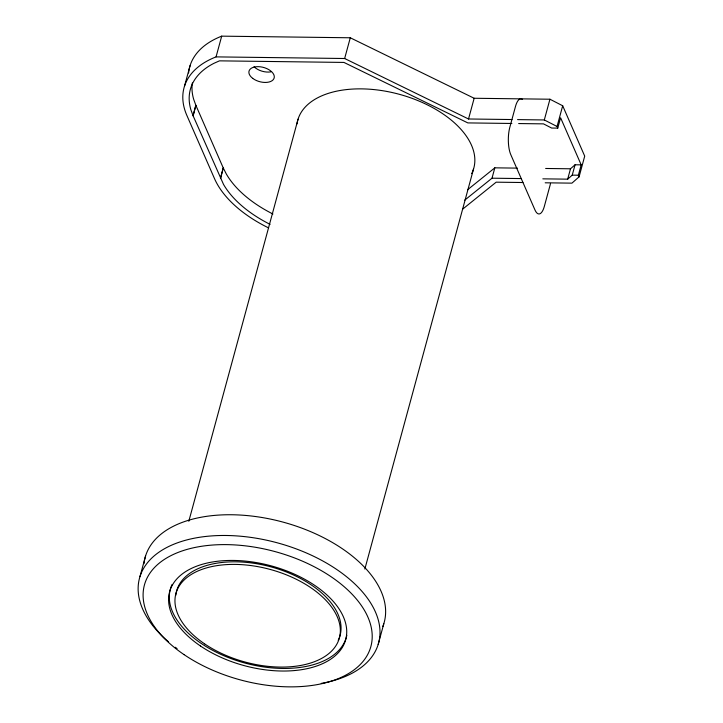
<?xml version="1.0" encoding="UTF-8"?>
<svg xmlns="http://www.w3.org/2000/svg" width="723" height="723" viewBox="0 0 723 723"><rect width="100%" height="100%" fill="white"/><g stroke="black" fill="none" stroke-linecap="round" stroke-linejoin="round"><path stroke-width="1.08" d="M184.455 86.326L190.095 65.603M270.104 224.365A104.248 59.051 15.2 0 1 223.506 184.374L193.041 115.635L195.852 105.269L193.719 99.458A104.248 59.051 15.2 0 1 192.354 82.937M193.149 115.897L195.852 105.269M268.143 227.682A110.773 62.738 15.2 0 1 214.496 178.608L186.859 115.418A110.773 62.738 15.2 0 1 216.06 56.882L221.699 36.15L350.284 37.777L474.161 98.265L549.941 99.223L562.684 105.766L584.708 156.123L579.078 176.855L571.938 183.145L545.196 182.802M220.434 178.292L223.244 167.926L195.96 105.531M220.56 178.554L223.244 167.926M139.955 576.656L145.594 555.924M188.811 521.274L298.057 119.196M216.06 56.882L344.645 58.509L350.284 37.777M344.645 58.509L468.522 118.988L474.161 98.265M364.853 569.028L473.502 169.128M464.762 200.126L492.011 178.201L494.83 167.835L517.415 168.125M378.174 644.455L383.805 623.723M517.56 119.611L544.311 119.955L549.941 99.223M518.653 123.552L543.497 123.868L551.649 128.052L557.767 128.125L557.053 126.489L562.684 105.766M557.767 128.125L560.587 117.759L581.184 164.853L578.364 175.219L579.078 176.855M542.828 178.843L567.682 179.159L570.492 168.793L575.056 164.781L581.184 164.853M567.682 179.159L572.236 175.138L575.056 164.781M467.582 189.76L494.83 167.835M462.765 209.055L496.159 182.178L522.91 182.521M468.522 118.988L511.992 119.539M511.875 123.47L467.835 122.91L343.958 62.431L219.467 60.849L214.153 63.208A104.248 59.051 15.2 0 0 190.899 109.824L193.041 115.635M545.648 168.477L570.492 168.793M572.236 175.138L578.364 175.219M492.011 178.201L521.373 178.572M544.311 119.955L557.053 126.489M223.371 168.188L226.326 174.008A104.248 59.051 15.2 0 0 272.914 213.999M270.908 71.857A13.032 7.384 15.2 0 1 254.071 66.742M188.595 72.987A110.773 62.738 15.2 0 1 221.699 36.15M296.999 123.913A91.225 51.667 15.2 0 1 401.193 94.821A91.225 51.667 15.2 0 1 471.685 173.628M143.994 563.642A123.859 70.149 15.2 0 1 281.428 521.681A123.859 70.149 15.2 0 1 382.819 626.516M168.45 641.798A123.859 70.149 15.2 0 1 184.681 540.497A123.859 70.149 15.2 0 1 358.78 587.88A123.859 70.149 15.2 0 1 321.247 683.389M177.072 648.585A123.859 70.149 15.2 0 1 175.273 647.257M346.814 635.309A91.225 51.667 15.2 0 1 245.413 663.172A91.225 51.667 15.2 0 1 170.637 588.179M170.935 587.257A91.225 51.667 15.2 0 1 172.029 584.555M175.825 595.237A84.699 47.971 15.2 0 1 271.758 567.076A84.699 47.971 15.2 0 1 338.201 640.343M522.566 99.485A19.548 6.679 -89.3 0 0 515.463 106.534L509.832 127.257A19.548 6.679 -89.3 0 0 510.79 154.659L534.966 209.95A19.548 6.679 -89.3 0 0 544.374 206.245L550.004 185.522A19.548 6.679 -89.3 0 0 550.51 183.389M252.707 78.364A13.032 7.384 15.2 0 0 273.918 78.635A13.032 7.384 15.2 0 0 258.129 66.652A13.032 7.384 15.2 0 0 252.707 78.364M184.076 654.64A117.325 66.453 15.2 0 0 370.483 647.853A117.325 66.453 15.2 0 0 218.409 544.717A117.325 66.453 15.2 0 0 184.076 654.64M200.452 645.982A91.225 51.667 15.2 0 0 345.386 640.705A91.225 51.667 15.2 0 0 227.139 560.515A91.225 51.667 15.2 0 0 200.452 645.982M204.537 643.822A84.699 47.971 15.2 0 0 339.105 638.915A84.699 47.971 15.2 0 0 229.318 564.473A84.699 47.971 15.2 0 0 204.537 643.822"/></g></svg>
